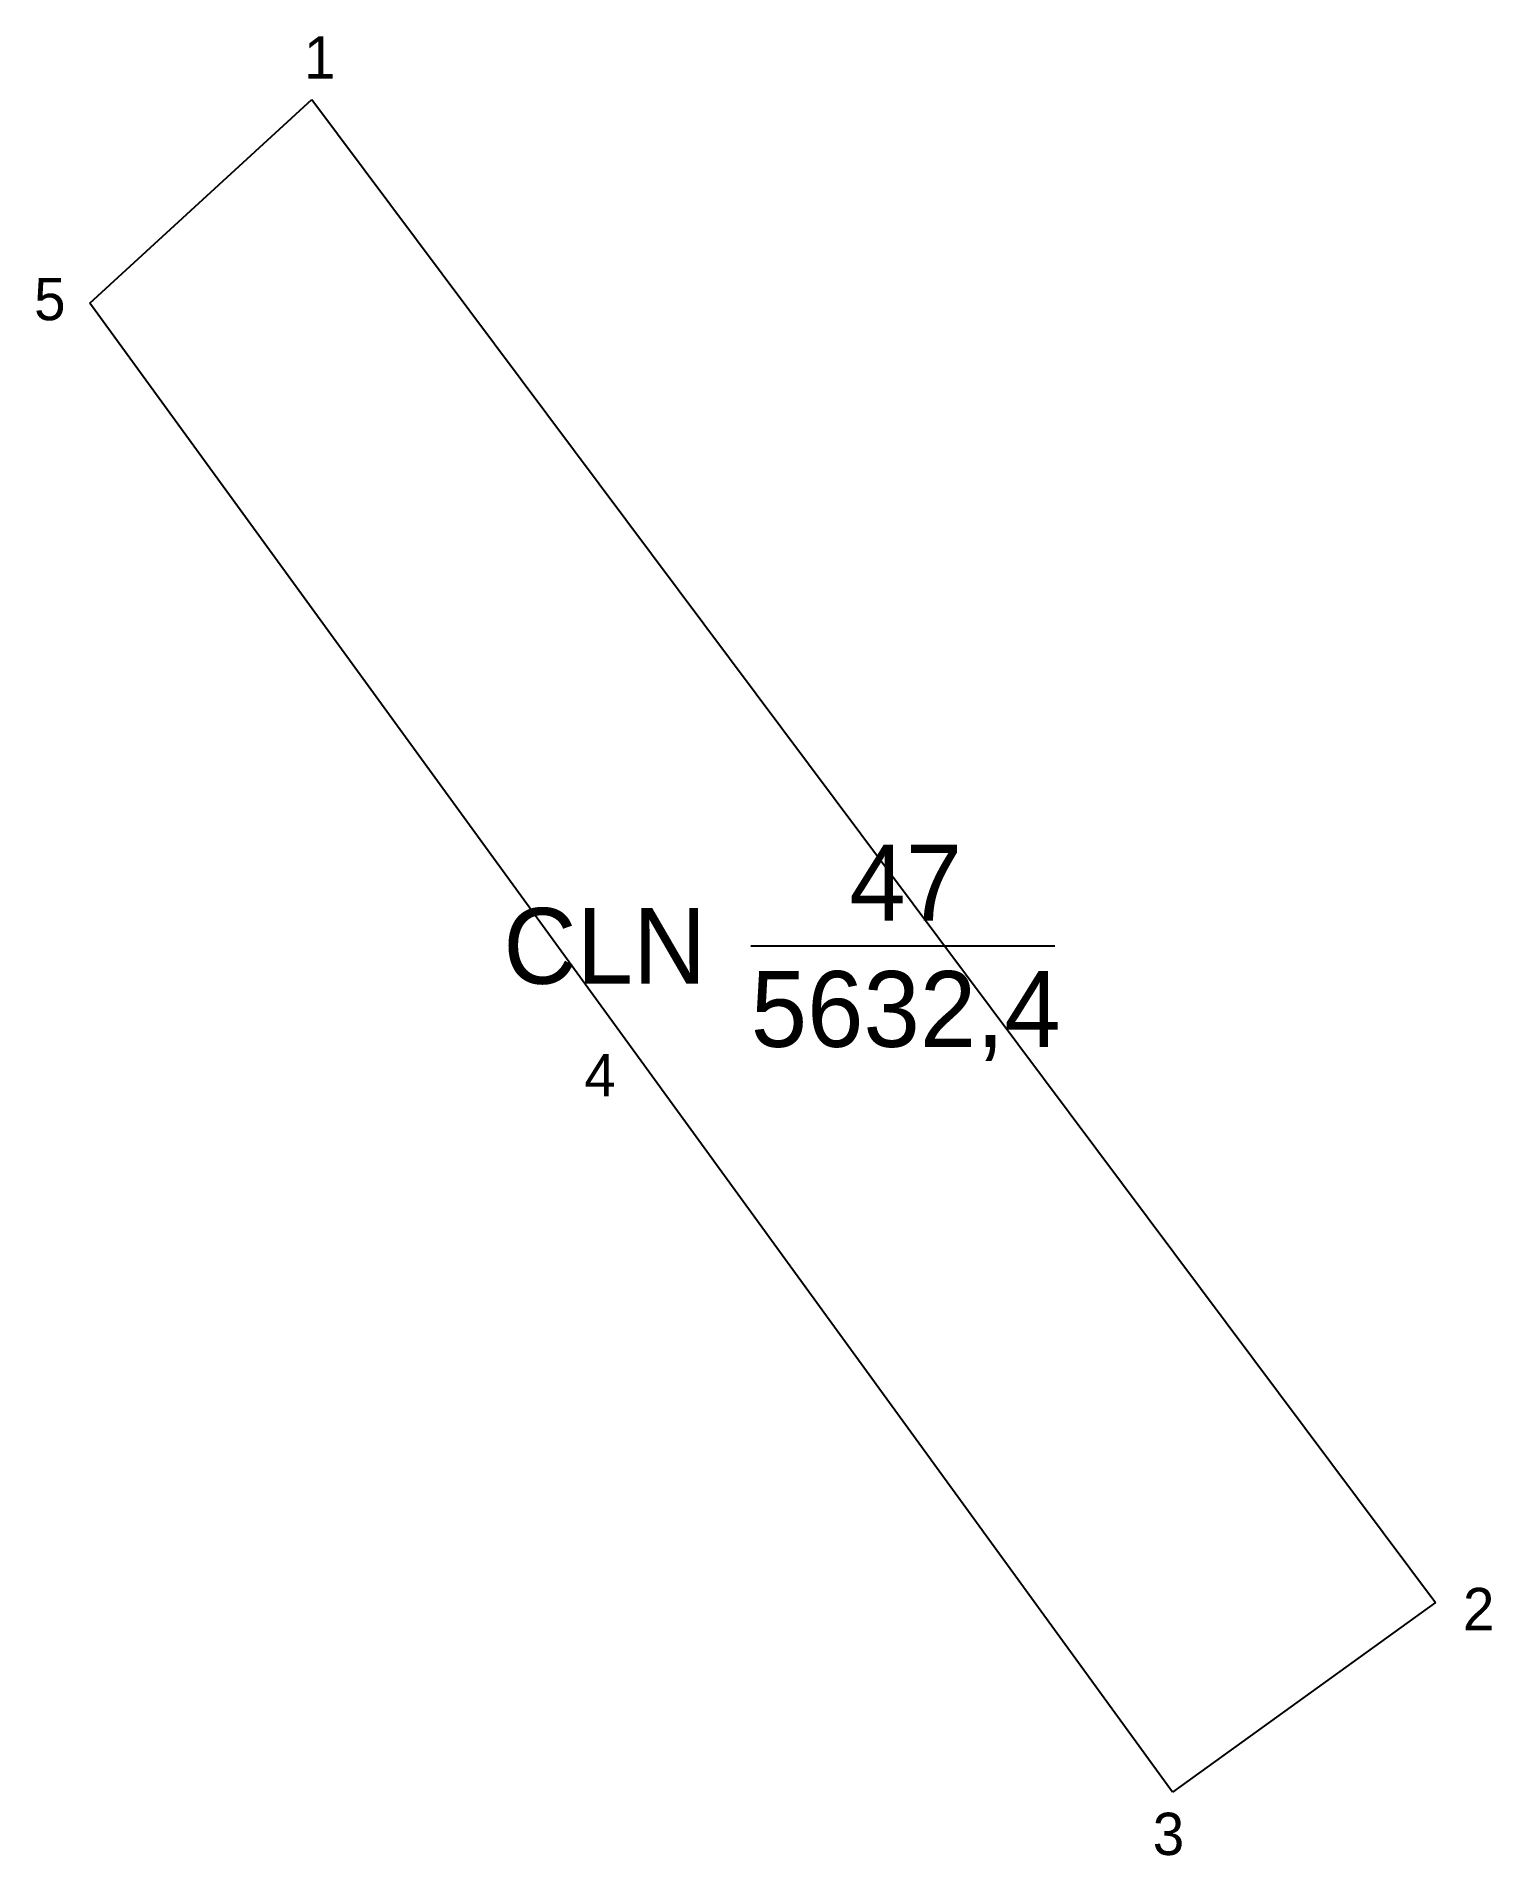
# Model space of a CAD drawing. Extents: x 549043 to 549186, y 1841098 to 1841278.
import ezdxf

# ---------------------------------------------------------------- set-up
doc = ezdxf.new("R2010")
doc.units = 0
for name, color, linetype in [('CanhThua', 7, 'Continuous'), ('NhanDiaChinhThua', 7, 'Continuous'), ('SoHieuDinhThua', 7, 'Continuous')]:
    doc.layers.add(name, color=color, linetype=linetype)

msp = doc.modelspace()

# ---------------------------------------------------------------- linework, layer by layer
at = {"layer": 'CanhThua'}
for p, q in [((549048.1, 1841251.43), (549069.99, 1841271.5)), ((549069.99, 1841271.5), (549180.77, 1841123.35)), ((549101.66, 1841177.79), (549048.1, 1841251.43)), ((549154.84, 1841104.67), (549101.66, 1841177.79)), ((549180.77, 1841123.35), (549154.84, 1841104.67))]:
    msp.add_line(p, q, dxfattribs=at)
at = {"layer": 'NhanDiaChinhThua'}
msp.add_line((549113.26, 1841188.09), (549143.24, 1841188.09), dxfattribs=at)

# ---------------------------------------------------------------- texts
for s, p in [('47', (549122.98, 1841190.58)), ('CLN', (549088.87, 1841184.35)), ('5632,4', (549113.26, 1841178.13))]:
    msp.add_text(s, height=7.472, dxfattribs=at).set_placement(p)
at = {"layer": 'SoHieuDinhThua'}
for s, p in [('1', (549069.22, 1841273.57)), ('5', (549042.61, 1841249.76)), ('4', (549096.85, 1841173.25)), ('2', (549183.47, 1841120.63)), ('3', (549152.89, 1841098.47))]:
    msp.add_text(s, height=4.17, dxfattribs=at).set_placement(p)

doc.saveas('drawing.dxf')
